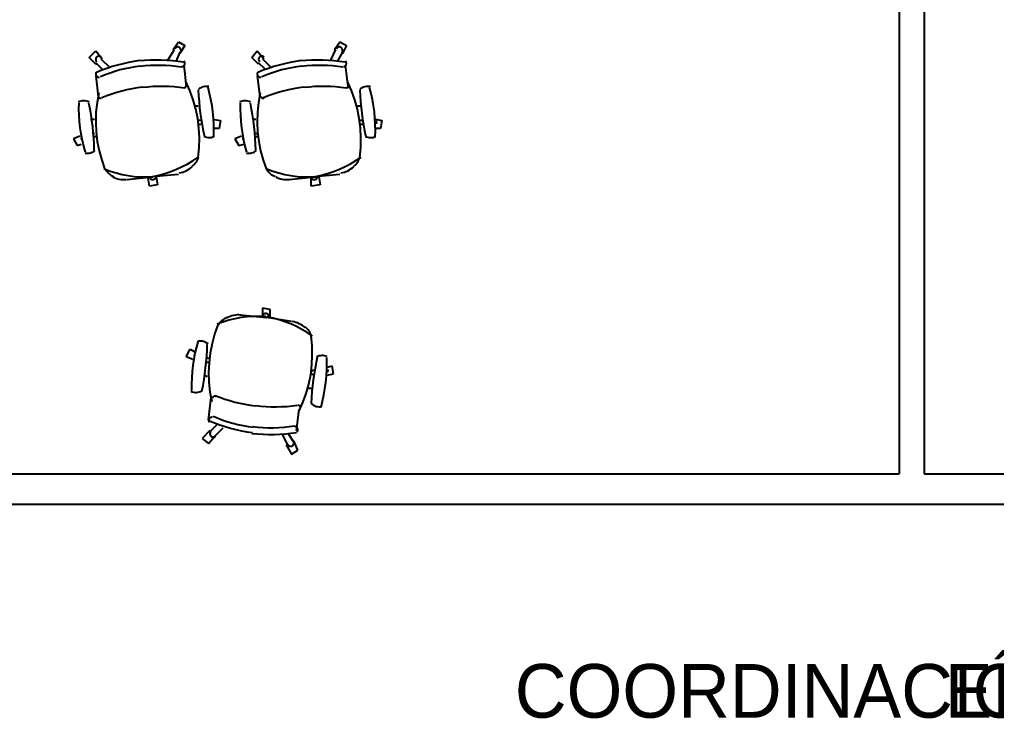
# Model space of a CAD drawing. Header units: metres. Extents: x 0 to 61, y 0 to 90.7.
# Drawn here: x 41.677 to 45.321, y 70.137 to 72.744 of the extents above; entities that cross this region are included whole.
import ezdxf

# ---------------------------------------------------------------- set-up
doc = ezdxf.new("R2010")
doc.units = ezdxf.units.M
for name, color, linetype in [('MURO_REAL', 7, 'Continuous'), ('PUERTA_REAL', 7, 'Continuous'), ('ROTULO_REAL', 7, 'Continuous')]:
    doc.layers.add(name, color=color, linetype=linetype)

msp = doc.modelspace()

# ---------------------------------------------------------------- linework, layer by layer
at = {"layer": 'MURO_REAL'}
for p, q in [((44.9584, 73.2686), (44.9584, 71.0498)), ((44.9584, 73.2686), (44.9584, 71.0498)), ((45.0514, 73.2686), (45.0514, 71.0498)), ((45.0514, 73.2686), (45.0514, 71.0498)), ((41.9363, 72.6024), (41.9608, 72.6269)), ((41.9608, 72.6269), (41.9853, 72.5975)), ((42.2302, 72.5926), (42.2547, 72.6318)), ((42.2498, 72.6318), (42.2694, 72.6612)), ((42.2547, 72.6269), (42.2498, 72.6318)), ((42.2694, 72.6612), (42.2939, 72.6465)), ((42.2939, 72.6465), (42.2743, 72.6171)), ((42.5437, 72.6024), (42.5633, 72.6269)), ((42.5633, 72.6269), (42.5878, 72.5975)), ((42.8376, 72.5926), (42.8571, 72.6318)), ((42.8522, 72.6318), (42.8718, 72.6612)), ((42.8571, 72.6269), (42.8522, 72.6318)), ((42.8718, 72.6612), (42.8963, 72.6465)), ((42.8963, 72.6465), (42.8816, 72.6171)), ((41.9608, 72.578), (41.9363, 72.6024)), ((41.9804, 72.5975), (42.0147, 72.5633)), ((42.2743, 72.622), (42.2596, 72.5878)), ((42.5682, 72.578), (42.5437, 72.6024)), ((42.5829, 72.5975), (42.6171, 72.5633)), ((42.8816, 72.622), (42.862, 72.5878)), ((42.8816, 72.6171), (42.8767, 72.6171)), ((41.9853, 72.5584), (41.9608, 72.5829)), ((41.9657, 72.578), (41.9608, 72.578)), ((42.289, 72.5731), (42.2988, 72.4947)), ((42.5927, 72.5584), (42.5682, 72.5829)), ((42.5682, 72.578), (42.5682, 72.578)), ((42.8914, 72.5731), (42.9012, 72.4947)), ((41.9608, 72.5339), (41.9706, 72.4555)), ((42.5633, 72.5339), (42.5731, 72.4555)), ((42.3429, 72.4212), (42.3331, 72.4212)), ((42.9502, 72.4212), (42.9355, 72.4212)), ((41.9412, 72.3722), (41.9559, 72.3722)), ((42.3967, 72.3722), (42.4261, 72.3673)), ((42.5486, 72.3722), (42.5584, 72.3722)), ((43.0041, 72.3722), (43.0286, 72.3673)), ((42.3527, 72.3673), (42.3429, 72.3673)), ((42.3527, 72.3526), (42.3429, 72.3526)), ((42.4212, 72.338), (42.4016, 72.338)), ((42.4261, 72.3673), (42.4212, 72.338)), ((42.9551, 72.3673), (42.9453, 72.3673)), ((42.96, 72.3526), (42.9502, 72.3526)), ((43.0237, 72.338), (43.0041, 72.338)), ((43.0286, 72.3673), (43.0237, 72.338)), ((41.902, 72.3086), (41.8776, 72.2988)), ((41.8776, 72.2988), (41.8922, 72.2743)), ((41.951, 72.3184), (41.9559, 72.3184)), ((41.951, 72.3037), (41.9608, 72.3086)), ((42.5045, 72.3086), (42.48, 72.2988)), ((42.48, 72.2988), (42.4947, 72.2743)), ((42.5535, 72.3184), (42.5633, 72.3184)), ((42.5535, 72.3037), (42.5633, 72.3086)), ((41.8922, 72.2743), (41.9069, 72.2792)), ((42.4947, 72.2743), (42.5143, 72.2792)), ((42.0784, 72.1469), (42.1714, 72.1567)), ((42.2694, 72.1665), (42.1714, 72.1567)), ((42.1861, 72.1567), (42.191, 72.1273)), ((42.6808, 72.1469), (42.7788, 72.1567)), ((42.8718, 72.1665), (42.7788, 72.1567)), ((42.7935, 72.1567), (42.7984, 72.1273)), ((42.1616, 72.1224), (42.1567, 72.1518)), ((42.191, 72.1273), (42.1616, 72.1224)), ((42.7641, 72.1224), (42.7641, 72.1518)), ((42.7984, 72.1273), (42.7641, 72.1224)), ((42.6122, 71.662), (42.5829, 71.6669)), ((42.5829, 71.6669), (42.5829, 71.6326)), ((42.6122, 71.6326), (42.6122, 71.662)), ((42.4996, 71.6424), (42.5976, 71.6326)), ((42.6906, 71.618), (42.5976, 71.6326)), ((42.2988, 71.4857), (42.3135, 71.5151)), ((42.3135, 71.5151), (42.3282, 71.5053)), ((42.3233, 71.4759), (42.2988, 71.4857)), ((42.3722, 71.4857), (42.382, 71.4808)), ((42.3722, 71.4661), (42.382, 71.4661)), ((42.7739, 71.4367), (42.7641, 71.4318)), ((42.8424, 71.4514), (42.8229, 71.4465)), ((42.8473, 71.422), (42.8424, 71.4514)), ((42.3673, 71.4171), (42.3771, 71.4122)), ((42.7739, 71.4171), (42.7641, 71.422)), ((42.8229, 71.4171), (42.8473, 71.422)), ((42.769, 71.3682), (42.7543, 71.3682)), ((42.382, 71.2506), (42.3918, 71.3339)), ((42.7102, 71.2114), (42.72, 71.2898)), ((42.3869, 71.2114), (42.3576, 71.182)), ((42.4114, 71.231), (42.3869, 71.2065)), ((42.3869, 71.2065), (42.3869, 71.2114)), ((42.4016, 71.1869), (42.4359, 71.2212)), ((42.3576, 71.182), (42.382, 71.1624)), ((42.382, 71.1624), (42.4065, 71.1918)), ((42.6563, 71.1967), (42.6759, 71.1576)), ((42.7004, 71.1673), (42.6808, 71.1967)), ((42.7004, 71.1722), (42.6955, 71.1722)), ((42.7151, 71.138), (42.7004, 71.1722)), ((42.6759, 71.1576), (42.671, 71.1576)), ((42.671, 71.1576), (42.6906, 71.1233)), ((42.6906, 71.1233), (42.7151, 71.138)), ((41.5151, 71.0498), (44.9584, 71.0498)), ((45.0514, 71.0498), (48.1176, 71.0498)), ((41.3975, 70.9371), (48.2106, 70.9371))]:
    msp.add_line(p, q, dxfattribs=at)
at = {"layer": 'PUERTA_REAL'}
for points in [[(42.2726, 72.6402), (42.2703, 72.6412), (42.268, 72.6416), (42.2656, 72.6416), (42.2633, 72.6411), (42.2611, 72.6402), (42.2592, 72.6389), (42.2575, 72.6372), (42.2561, 72.6351)], [(42.2778, 72.6237), (42.2787, 72.626), (42.2791, 72.6284), (42.2791, 72.6307), (42.2786, 72.633), (42.2777, 72.6352), (42.2764, 72.6372), (42.2747, 72.6389), (42.2726, 72.6402)], [(42.8751, 72.6402), (42.8728, 72.6412), (42.8704, 72.6416), (42.8681, 72.6416), (42.8658, 72.6411), (42.8636, 72.6402), (42.8616, 72.6389), (42.8599, 72.6372), (42.8586, 72.6351)], [(42.8802, 72.6237), (42.8812, 72.626), (42.8816, 72.6284), (42.8816, 72.6307), (42.8811, 72.633), (42.8802, 72.6352), (42.8789, 72.6372), (42.8772, 72.6389), (42.8751, 72.6402)], [(41.9645, 72.6039), (41.9629, 72.602), (41.9618, 72.5999), (41.9611, 72.5976), (41.9608, 72.5953), (41.961, 72.5929), (41.9617, 72.5906), (41.9627, 72.5885), (41.9643, 72.5866)], [(42.1242, 72.5909), (42.1036, 72.5876), (42.0831, 72.5837), (42.0628, 72.5791), (42.0426, 72.574), (42.0226, 72.5681), (42.0027, 72.5617), (41.9831, 72.5546), (41.9637, 72.5469)], [(41.9818, 72.6036), (41.9799, 72.6052), (41.9778, 72.6064), (41.9756, 72.6071), (41.9732, 72.6073), (41.9709, 72.6072), (41.9686, 72.6065), (41.9665, 72.6054), (41.9645, 72.6039)], [(42.2887, 72.5851), (42.268, 72.5879), (42.2472, 72.5901), (42.2264, 72.5916), (42.2056, 72.5924), (42.1847, 72.5926), (42.1639, 72.5922), (42.1431, 72.5911), (42.1222, 72.5893)], [(42.7267, 72.5909), (42.7061, 72.5876), (42.6856, 72.5837), (42.6652, 72.5791), (42.645, 72.574), (42.625, 72.5681), (42.6052, 72.5617), (42.5855, 72.5546), (42.5661, 72.5469)], [(42.5719, 72.6039), (42.5703, 72.602), (42.5691, 72.5999), (42.5684, 72.5976), (42.5682, 72.5953), (42.5684, 72.5929), (42.569, 72.5906), (42.5701, 72.5885), (42.5716, 72.5866)], [(42.5892, 72.6036), (42.5873, 72.6052), (42.5852, 72.6064), (42.5829, 72.6071), (42.5806, 72.6073), (42.5782, 72.6072), (42.5759, 72.6065), (42.5738, 72.6054), (42.5719, 72.6039)], [(42.8911, 72.5851), (42.8704, 72.5879), (42.8497, 72.5901), (42.8289, 72.5916), (42.808, 72.5924), (42.7872, 72.5926), (42.7663, 72.5922), (42.7455, 72.5911), (42.7247, 72.5893)], [(42.1275, 72.57), (42.1082, 72.5675), (42.0891, 72.5642), (42.0701, 72.5603), (42.0513, 72.5557), (42.0327, 72.5503), (42.0143, 72.5442), (41.9961, 72.5375), (41.9782, 72.53)], [(42.2807, 72.5656), (42.2615, 72.5685), (42.2423, 72.5707), (42.2229, 72.5722), (42.2036, 72.573), (42.1842, 72.573), (42.1648, 72.5723), (42.1455, 72.5708), (42.1262, 72.5686)], [(42.2823, 72.5682), (42.284, 72.5684), (42.2857, 72.5688), (42.2872, 72.5695), (42.2887, 72.5704), (42.29, 72.5715), (42.2912, 72.5728), (42.2922, 72.5742), (42.293, 72.5758)], [(42.293, 72.5758), (42.2935, 72.5774), (42.2938, 72.5791), (42.2939, 72.5808), (42.2937, 72.5825), (42.2933, 72.5842), (42.2926, 72.5858), (42.2918, 72.5873), (42.2907, 72.5887)], [(42.7299, 72.57), (42.7107, 72.5675), (42.6916, 72.5642), (42.6726, 72.5603), (42.6538, 72.5557), (42.6352, 72.5503), (42.6167, 72.5442), (42.5986, 72.5375), (42.5806, 72.53)], [(42.8832, 72.5656), (42.864, 72.5685), (42.8447, 72.5707), (42.8254, 72.5722), (42.806, 72.573), (42.7866, 72.573), (42.7673, 72.5723), (42.7479, 72.5708), (42.7286, 72.5686)], [(42.8847, 72.5682), (42.8864, 72.5684), (42.8881, 72.5688), (42.8897, 72.5695), (42.8912, 72.5704), (42.8925, 72.5715), (42.8936, 72.5728), (42.8946, 72.5742), (42.8954, 72.5758)], [(42.8954, 72.5758), (42.896, 72.5774), (42.8963, 72.5791), (42.8963, 72.5808), (42.8961, 72.5825), (42.8957, 72.5842), (42.8951, 72.5858), (42.8942, 72.5873), (42.8931, 72.5887)], [(41.9623, 72.5471), (41.9616, 72.5455), (41.9611, 72.5438), (41.9608, 72.5421), (41.9608, 72.5404), (41.9611, 72.5387), (41.9615, 72.5371), (41.9622, 72.5355), (41.9632, 72.534)], [(41.9632, 72.534), (41.9643, 72.5326), (41.9656, 72.5315), (41.967, 72.5306), (41.9686, 72.5298), (41.9702, 72.5293), (41.9719, 72.529), (41.9736, 72.529), (41.9754, 72.5292)], [(42.5648, 72.5471), (42.564, 72.5455), (42.5635, 72.5438), (42.5633, 72.5421), (42.5633, 72.5404), (42.5635, 72.5387), (42.564, 72.5371), (42.5647, 72.5355), (42.5656, 72.534)], [(42.5656, 72.534), (42.5668, 72.5326), (42.5681, 72.5315), (42.5695, 72.5306), (42.571, 72.5298), (42.5727, 72.5293), (42.5744, 72.529), (42.5761, 72.529), (42.5778, 72.5292)], [(42.1352, 72.4911), (42.1157, 72.4886), (42.0964, 72.4853), (42.0772, 72.4814), (42.0582, 72.4769), (42.0393, 72.4717), (42.0207, 72.4658), (42.0022, 72.4593), (41.9839, 72.4521)], [(42.2923, 72.4884), (42.2728, 72.491), (42.2533, 72.4929), (42.2338, 72.4941), (42.2142, 72.4947), (42.1947, 72.4945), (42.1751, 72.4937), (42.1556, 72.4922), (42.1361, 72.49)], [(42.2895, 72.49), (42.2904, 72.4899), (42.2913, 72.4898), (42.2922, 72.4898), (42.2931, 72.49), (42.2939, 72.4902), (42.2948, 72.4906), (42.2955, 72.4911), (42.2963, 72.4916)], [(42.2963, 72.4916), (42.2969, 72.4922), (42.2975, 72.493), (42.2979, 72.4937), (42.2983, 72.4945), (42.2986, 72.4954), (42.2987, 72.4963), (42.2988, 72.4972), (42.2987, 72.4981)], [(42.3432, 72.2297), (42.3468, 72.266), (42.3477, 72.3023), (42.3459, 72.3385), (42.3414, 72.3745), (42.3343, 72.41), (42.3246, 72.4449), (42.3122, 72.479), (42.2973, 72.5123)], [(42.3436, 72.4819), (42.3448, 72.4599), (42.3464, 72.438), (42.3485, 72.4161), (42.3511, 72.3943), (42.3541, 72.3726), (42.3577, 72.3509), (42.3617, 72.3293), (42.3662, 72.3077)], [(42.3834, 72.4939), (42.3781, 72.4946), (42.3727, 72.4947), (42.3675, 72.4941), (42.3623, 72.493), (42.3573, 72.4913), (42.3525, 72.4891), (42.348, 72.4863), (42.3438, 72.4829)], [(42.4011, 72.3059), (42.4016, 72.3293), (42.4012, 72.3527), (42.3999, 72.376), (42.3978, 72.3992), (42.3947, 72.4224), (42.3907, 72.4454), (42.3859, 72.4682), (42.3802, 72.4909)], [(42.7376, 72.4911), (42.7182, 72.4886), (42.6989, 72.4853), (42.6797, 72.4814), (42.6606, 72.4769), (42.6418, 72.4717), (42.6231, 72.4658), (42.6046, 72.4593), (42.5864, 72.4521)], [(42.8947, 72.4884), (42.8753, 72.491), (42.8558, 72.4929), (42.8362, 72.4941), (42.8167, 72.4947), (42.7971, 72.4945), (42.7776, 72.4937), (42.758, 72.4922), (42.7385, 72.49)], [(42.8969, 72.49), (42.8978, 72.4899), (42.8987, 72.4898), (42.8996, 72.4898), (42.9004, 72.49), (42.9013, 72.4902), (42.9021, 72.4906), (42.9029, 72.4911), (42.9036, 72.4916)], [(42.9456, 72.2297), (42.9493, 72.266), (42.9502, 72.3023), (42.9484, 72.3385), (42.9439, 72.3745), (42.9368, 72.41), (42.927, 72.4449), (42.9147, 72.479), (42.8997, 72.5123)], [(42.9036, 72.4916), (42.9043, 72.4922), (42.9048, 72.493), (42.9053, 72.4937), (42.9056, 72.4945), (42.9059, 72.4954), (42.9061, 72.4963), (42.9061, 72.4972), (42.9061, 72.4981)], [(42.9461, 72.4819), (42.9472, 72.4599), (42.9488, 72.438), (42.9509, 72.4161), (42.9535, 72.3943), (42.9566, 72.3726), (42.9601, 72.3509), (42.9641, 72.3293), (42.9686, 72.3077)], [(42.9859, 72.4939), (42.9805, 72.4946), (42.9752, 72.4947), (42.9699, 72.4941), (42.9648, 72.493), (42.9598, 72.4913), (42.955, 72.4891), (42.9504, 72.4863), (42.9462, 72.4829)], [(43.0036, 72.3059), (43.0041, 72.3293), (43.0037, 72.3527), (43.0024, 72.376), (43.0002, 72.3992), (42.9971, 72.4224), (42.9932, 72.4454), (42.9884, 72.4682), (42.9826, 72.4909)], [(41.9723, 72.47), (41.9658, 72.4341), (41.9619, 72.398), (41.9608, 72.3617), (41.9624, 72.3256), (41.9667, 72.2896), (41.9736, 72.254), (41.9832, 72.219), (41.9954, 72.1846)], [(41.9707, 72.4571), (41.9708, 72.4562), (41.9711, 72.4554), (41.9715, 72.4545), (41.9719, 72.4538), (41.9725, 72.4531), (41.9731, 72.4524), (41.9738, 72.4519), (41.9746, 72.4514)], [(41.9746, 72.4514), (41.9754, 72.4511), (41.9763, 72.4508), (41.9772, 72.4507), (41.9781, 72.4506), (41.9789, 72.4507), (41.9798, 72.4509), (41.9807, 72.4511), (41.9815, 72.4515)], [(42.5747, 72.47), (42.5682, 72.4341), (42.5644, 72.398), (42.5633, 72.3617), (42.5649, 72.3256), (42.5691, 72.2896), (42.576, 72.254), (42.5856, 72.219), (42.5978, 72.1846)], [(42.578, 72.4571), (42.5782, 72.4562), (42.5784, 72.4554), (42.5788, 72.4545), (42.5793, 72.4538), (42.5798, 72.4531), (42.5804, 72.4524), (42.5812, 72.4519), (42.5819, 72.4514)], [(42.5819, 72.4514), (42.5828, 72.4511), (42.5836, 72.4508), (42.5845, 72.4507), (42.5854, 72.4506), (42.5863, 72.4507), (42.5872, 72.4509), (42.588, 72.4511), (42.5888, 72.4515)], [(41.936, 72.4354), (41.9311, 72.4377), (41.926, 72.4393), (41.9208, 72.4404), (41.9156, 72.4408), (41.9103, 72.4406), (41.905, 72.4399), (41.8999, 72.4385), (41.8949, 72.4366)], [(41.8973, 72.4334), (41.8972, 72.4101), (41.898, 72.3867), (41.8997, 72.3635), (41.9022, 72.3403), (41.9057, 72.3172), (41.91, 72.2943), (41.9152, 72.2715), (41.9213, 72.2489)], [(41.9556, 72.2569), (41.9548, 72.2789), (41.9536, 72.3008), (41.9518, 72.3227), (41.9496, 72.3446), (41.9469, 72.3664), (41.9437, 72.3881), (41.94, 72.4098), (41.9358, 72.4314)], [(42.5384, 72.4354), (42.5335, 72.4377), (42.5285, 72.4393), (42.5233, 72.4404), (42.518, 72.4408), (42.5127, 72.4406), (42.5075, 72.4399), (42.5023, 72.4385), (42.4973, 72.4366)], [(42.4998, 72.4334), (42.4996, 72.4101), (42.5004, 72.3867), (42.5021, 72.3635), (42.5047, 72.3403), (42.5081, 72.3172), (42.5124, 72.2943), (42.5176, 72.2715), (42.5237, 72.2489)], [(42.5581, 72.2569), (42.5573, 72.2789), (42.556, 72.3008), (42.5543, 72.3227), (42.552, 72.3446), (42.5493, 72.3664), (42.5461, 72.3881), (42.5424, 72.4098), (42.5383, 72.4314)], [(42.4007, 72.3553), (42.4011, 72.3566), (42.4014, 72.3579), (42.4016, 72.3592), (42.4016, 72.3606), (42.4015, 72.3619), (42.4012, 72.3632), (42.4008, 72.3645), (42.4002, 72.3658)], [(43.008, 72.3553), (43.0085, 72.3566), (43.0088, 72.3579), (43.009, 72.3592), (43.009, 72.3606), (43.0088, 72.3619), (43.0085, 72.3632), (43.0081, 72.3645), (43.0075, 72.3658)], [(41.9073, 72.3042), (41.9071, 72.3029), (41.9069, 72.3015), (41.907, 72.3002), (41.9072, 72.2988), (41.9075, 72.2975), (41.908, 72.2963), (41.9086, 72.2951), (41.9093, 72.2939)], [(42.3644, 72.3082), (42.369, 72.3063), (42.3738, 72.3049), (42.3787, 72.304), (42.3836, 72.3037), (42.3885, 72.3038), (42.3935, 72.3045), (42.3983, 72.3058), (42.403, 72.3075)], [(42.5098, 72.3042), (42.5095, 72.3029), (42.5094, 72.3015), (42.5094, 72.3002), (42.5096, 72.2988), (42.51, 72.2975), (42.5104, 72.2963), (42.511, 72.2951), (42.5118, 72.2939)], [(42.9668, 72.3082), (42.9715, 72.3063), (42.9762, 72.3049), (42.9811, 72.304), (42.986, 72.3037), (42.991, 72.3038), (42.9959, 72.3045), (43.0007, 72.3058), (43.0054, 72.3075)], [(41.9212, 72.2455), (41.9262, 72.245), (41.9312, 72.2449), (41.9361, 72.2454), (41.941, 72.2465), (41.9457, 72.248), (41.9502, 72.25), (41.9545, 72.2525), (41.9586, 72.2555)], [(42.1736, 72.159), (42.1963, 72.1639), (42.2188, 72.1699), (42.2408, 72.1772), (42.2624, 72.1857), (42.2835, 72.1953), (42.3041, 72.206), (42.324, 72.2178), (42.3434, 72.2308)], [(42.3208, 72.1965), (42.3248, 72.1999), (42.3285, 72.2036), (42.332, 72.2076), (42.3351, 72.2118), (42.3379, 72.2162), (42.3404, 72.2208), (42.3426, 72.2256), (42.3444, 72.2306)], [(42.5237, 72.2455), (42.5287, 72.245), (42.5337, 72.2449), (42.5386, 72.2454), (42.5434, 72.2465), (42.5481, 72.248), (42.5527, 72.25), (42.557, 72.2525), (42.561, 72.2555)], [(42.7809, 72.159), (42.8037, 72.1639), (42.8261, 72.1699), (42.8481, 72.1772), (42.8697, 72.1857), (42.8908, 72.1953), (42.9114, 72.206), (42.9314, 72.2178), (42.9507, 72.2308)], [(42.9232, 72.1965), (42.9272, 72.1999), (42.931, 72.2036), (42.9344, 72.2076), (42.9376, 72.2118), (42.9404, 72.2162), (42.9429, 72.2208), (42.945, 72.2256), (42.9468, 72.2306)], [(42.2729, 72.1721), (42.2797, 72.1733), (42.2862, 72.1749), (42.2926, 72.1771), (42.2989, 72.1797), (42.3048, 72.1829), (42.3106, 72.1865), (42.316, 72.1905), (42.3211, 72.195)], [(42.8754, 72.1721), (42.8821, 72.1733), (42.8887, 72.1749), (42.8951, 72.1771), (42.9013, 72.1797), (42.9073, 72.1829), (42.913, 72.1865), (42.9184, 72.1905), (42.9236, 72.195)], [(41.9924, 72.1865), (42.0143, 72.1786), (42.0366, 72.1718), (42.0591, 72.1663), (42.0819, 72.1621), (42.1049, 72.159), (42.128, 72.1573), (42.1512, 72.1567), (42.1745, 72.1575)], [(41.9958, 72.1857), (41.9988, 72.1813), (42.002, 72.1771), (42.0055, 72.1732), (42.0093, 72.1696), (42.0134, 72.1663), (42.0177, 72.1633), (42.0222, 72.1606), (42.0269, 72.1582)], [(42.0236, 72.1582), (42.0297, 72.1551), (42.0359, 72.1524), (42.0424, 72.1503), (42.0489, 72.1487), (42.0556, 72.1476), (42.0623, 72.147), (42.0691, 72.147), (42.0759, 72.1475)], [(42.1623, 72.1553), (42.1631, 72.1533), (42.1643, 72.1516), (42.1657, 72.1501), (42.1673, 72.1488), (42.1692, 72.1479), (42.1711, 72.1472), (42.1732, 72.147), (42.1753, 72.147)], [(42.1753, 72.147), (42.1774, 72.1475), (42.1794, 72.1482), (42.1812, 72.1493), (42.1827, 72.1507), (42.184, 72.1523), (42.185, 72.1541), (42.1857, 72.1561), (42.1861, 72.1582)], [(42.5983, 72.1857), (42.6012, 72.1813), (42.6045, 72.1771), (42.608, 72.1732), (42.6118, 72.1696), (42.6158, 72.1663), (42.6201, 72.1633), (42.6247, 72.1606), (42.6294, 72.1582)], [(42.5998, 72.1865), (42.6217, 72.1786), (42.6439, 72.1718), (42.6665, 72.1663), (42.6892, 72.1621), (42.7122, 72.159), (42.7354, 72.1573), (42.7586, 72.1567), (42.7819, 72.1575)], [(42.631, 72.1582), (42.637, 72.1551), (42.6433, 72.1524), (42.6497, 72.1503), (42.6563, 72.1487), (42.6629, 72.1476), (42.6697, 72.147), (42.6764, 72.147), (42.6832, 72.1475)], [(42.7647, 72.1553), (42.7656, 72.1533), (42.7667, 72.1516), (42.7681, 72.1501), (42.7698, 72.1488), (42.7716, 72.1479), (42.7736, 72.1472), (42.7756, 72.147), (42.7778, 72.147)], [(42.7778, 72.147), (42.7799, 72.1475), (42.7818, 72.1482), (42.7836, 72.1493), (42.7851, 72.1507), (42.7864, 72.1523), (42.7875, 72.1541), (42.7882, 72.1561), (42.7885, 72.1582)], [(42.5966, 71.6473), (42.5944, 71.6473), (42.5923, 71.647), (42.5904, 71.6464), (42.5885, 71.6454), (42.5869, 71.6442), (42.5855, 71.6427), (42.5843, 71.6409), (42.5835, 71.639)], [(42.6073, 71.6361), (42.6069, 71.6382), (42.6062, 71.6402), (42.6052, 71.642), (42.6039, 71.6436), (42.6024, 71.645), (42.6006, 71.646), (42.5987, 71.6468), (42.5966, 71.6473)], [(42.5957, 71.6368), (42.5725, 71.6375), (42.5492, 71.637), (42.5261, 71.6352), (42.5031, 71.6322), (42.4803, 71.6279), (42.4578, 71.6224), (42.4355, 71.6157), (42.4137, 71.6078)], [(42.4482, 71.6312), (42.4434, 71.6288), (42.4389, 71.6261), (42.4346, 71.6231), (42.4306, 71.6198), (42.4268, 71.6162), (42.4232, 71.6123), (42.42, 71.6081), (42.4171, 71.6037)], [(42.502, 71.6419), (42.4952, 71.6424), (42.4884, 71.6424), (42.4817, 71.6418), (42.475, 71.6407), (42.4685, 71.6391), (42.4621, 71.637), (42.4558, 71.6343), (42.4498, 71.6312)], [(42.7695, 71.5635), (42.7502, 71.5764), (42.7302, 71.5883), (42.7096, 71.599), (42.6885, 71.6086), (42.6669, 71.6171), (42.6449, 71.6243), (42.6225, 71.6304), (42.5997, 71.6353)], [(42.7423, 71.5944), (42.7372, 71.5988), (42.7318, 71.6029), (42.7261, 71.6065), (42.7201, 71.6096), (42.7139, 71.6123), (42.7075, 71.6145), (42.7009, 71.6161), (42.6942, 71.6173)], [(42.4166, 71.6048), (42.4044, 71.5704), (42.3948, 71.5353), (42.3879, 71.4998), (42.3836, 71.4638), (42.3821, 71.4276), (42.3832, 71.3914), (42.387, 71.3553), (42.3935, 71.3194)], [(42.7656, 71.5637), (42.7638, 71.5686), (42.7617, 71.5734), (42.7592, 71.5781), (42.7563, 71.5825), (42.7532, 71.5867), (42.7497, 71.5906), (42.746, 71.5943), (42.742, 71.5978)], [(42.3425, 71.5454), (42.3364, 71.5228), (42.3312, 71.5), (42.3269, 71.4771), (42.3234, 71.454), (42.3209, 71.4308), (42.3192, 71.4076), (42.3184, 71.3842), (42.3185, 71.3608)], [(42.3798, 71.5339), (42.3757, 71.5369), (42.3714, 71.5394), (42.3669, 71.5414), (42.3622, 71.5429), (42.3574, 71.5439), (42.3524, 71.5444), (42.3475, 71.5444), (42.3425, 71.5438)], [(42.7185, 71.2819), (42.7334, 71.3152), (42.7458, 71.3494), (42.7555, 71.3843), (42.7627, 71.4198), (42.7672, 71.4557), (42.7689, 71.492), (42.768, 71.5283), (42.7644, 71.5646)], [(42.357, 71.358), (42.3612, 71.3796), (42.3649, 71.4013), (42.3681, 71.423), (42.3708, 71.4448), (42.373, 71.4667), (42.3748, 71.4886), (42.3761, 71.5105), (42.3768, 71.5325)], [(42.3306, 71.4955), (42.3298, 71.4943), (42.3292, 71.4931), (42.3287, 71.4918), (42.3284, 71.4905), (42.3282, 71.4892), (42.3282, 71.4879), (42.3283, 71.4865), (42.3285, 71.4852)], [(42.7874, 71.4865), (42.7829, 71.465), (42.7789, 71.4434), (42.7753, 71.4217), (42.7723, 71.4), (42.7697, 71.3781), (42.7676, 71.3563), (42.766, 71.3343), (42.7649, 71.3124)], [(42.8242, 71.4868), (42.8195, 71.4885), (42.8147, 71.4897), (42.8098, 71.4904), (42.8048, 71.4906), (42.7999, 71.4902), (42.795, 71.4894), (42.7902, 71.488), (42.7856, 71.486)], [(42.8014, 71.2985), (42.8071, 71.3212), (42.812, 71.344), (42.8159, 71.367), (42.819, 71.3902), (42.8212, 71.4134), (42.8225, 71.4367), (42.8229, 71.4601), (42.8224, 71.4834)], [(42.8263, 71.4285), (42.8269, 71.4298), (42.8273, 71.4311), (42.8276, 71.4324), (42.8277, 71.4337), (42.8277, 71.4351), (42.8276, 71.4364), (42.8273, 71.4377), (42.8268, 71.439)], [(42.3161, 71.3577), (42.3211, 71.3557), (42.3263, 71.3544), (42.3315, 71.3536), (42.3368, 71.3535), (42.342, 71.3539), (42.3472, 71.355), (42.3523, 71.3566), (42.3572, 71.3588)], [(42.4007, 71.338), (42.3999, 71.3375), (42.3992, 71.3369), (42.3986, 71.3363), (42.398, 71.3356), (42.3976, 71.3348), (42.3972, 71.334), (42.3969, 71.3332), (42.3968, 71.3323)], [(42.4076, 71.3379), (42.4068, 71.3382), (42.4059, 71.3385), (42.4051, 71.3387), (42.4042, 71.3388), (42.4033, 71.3387), (42.4024, 71.3386), (42.4015, 71.3383), (42.4007, 71.338)], [(42.4052, 71.3422), (42.4234, 71.335), (42.4419, 71.3285), (42.4606, 71.3226), (42.4794, 71.3174), (42.4984, 71.3128), (42.5176, 71.3089), (42.5369, 71.3057), (42.5564, 71.3032)], [(42.5573, 71.3042), (42.5768, 71.3021), (42.5963, 71.3006), (42.6159, 71.2997), (42.6355, 71.2996), (42.655, 71.3002), (42.6746, 71.3014), (42.6941, 71.3033), (42.7135, 71.3059)], [(42.7224, 71.3027), (42.7217, 71.3032), (42.7209, 71.3037), (42.7201, 71.304), (42.7192, 71.3043), (42.7183, 71.3044), (42.7174, 71.3045), (42.7165, 71.3044), (42.7157, 71.3042)], [(42.7248, 71.2962), (42.7249, 71.2971), (42.7248, 71.298), (42.7247, 71.2989), (42.7244, 71.2997), (42.7241, 71.3006), (42.7236, 71.3013), (42.723, 71.302), (42.7224, 71.3027)], [(42.765, 71.3114), (42.7692, 71.308), (42.7737, 71.3052), (42.7785, 71.303), (42.7835, 71.3013), (42.7887, 71.3002), (42.794, 71.2996), (42.7993, 71.2997), (42.8046, 71.3004)], [(42.3844, 71.2554), (42.3835, 71.2539), (42.3828, 71.2523), (42.3823, 71.2507), (42.3821, 71.249), (42.3821, 71.2473), (42.3823, 71.2456), (42.3828, 71.2439), (42.3835, 71.2423)], [(42.3966, 71.2602), (42.3949, 71.2604), (42.3931, 71.2604), (42.3914, 71.2601), (42.3898, 71.2596), (42.3883, 71.2588), (42.3868, 71.2579), (42.3855, 71.2567), (42.3844, 71.2554)], [(42.3849, 71.2474), (42.4043, 71.2397), (42.4239, 71.2326), (42.4438, 71.2261), (42.4638, 71.2203), (42.484, 71.2151), (42.5043, 71.2106), (42.5248, 71.2067), (42.5455, 71.2034)], [(42.3994, 71.2643), (42.4173, 71.2568), (42.4355, 71.2501), (42.4539, 71.244), (42.4725, 71.2386), (42.4914, 71.234), (42.5103, 71.23), (42.5295, 71.2268), (42.5487, 71.2243)], [(42.3904, 71.2077), (42.3889, 71.2058), (42.3878, 71.2036), (42.3871, 71.2014), (42.3869, 71.199), (42.3872, 71.1967), (42.3879, 71.1944), (42.389, 71.1923), (42.3906, 71.1904)], [(42.5474, 71.2257), (42.5667, 71.2235), (42.586, 71.222), (42.6054, 71.2213), (42.6248, 71.2213), (42.6442, 71.2221), (42.6635, 71.2236), (42.6828, 71.2258), (42.702, 71.2287)], [(42.7142, 71.2185), (42.7134, 71.2201), (42.7124, 71.2215), (42.7113, 71.2228), (42.7099, 71.2239), (42.7085, 71.2248), (42.7069, 71.2254), (42.7052, 71.2259), (42.7035, 71.2261)], [(42.7119, 71.2056), (42.713, 71.207), (42.7139, 71.2085), (42.7145, 71.2101), (42.7149, 71.2117), (42.7151, 71.2134), (42.715, 71.2152), (42.7147, 71.2169), (42.7142, 71.2185)], [(42.3906, 71.1904), (42.3926, 71.1889), (42.3947, 71.1878), (42.397, 71.1871), (42.3993, 71.1869), (42.4017, 71.1872), (42.4039, 71.1879), (42.4061, 71.189), (42.408, 71.1906)], [(42.5435, 71.2001), (42.5643, 71.1983), (42.5851, 71.1972), (42.606, 71.1967), (42.6268, 71.1969), (42.6476, 71.1978), (42.6684, 71.1993), (42.6892, 71.2015), (42.7099, 71.2043)], [(42.6939, 71.1541), (42.6959, 71.1554), (42.6976, 71.1571), (42.6989, 71.1591), (42.6999, 71.1613), (42.7003, 71.1636), (42.7004, 71.1659), (42.6999, 71.1683), (42.699, 71.1706)], [(42.6773, 71.1592), (42.6787, 71.1571), (42.6804, 71.1554), (42.6824, 71.1541), (42.6845, 71.1532), (42.6868, 71.1527), (42.6892, 71.1527), (42.6916, 71.1531), (42.6939, 71.1541)]]:
    msp.add_lwpolyline(points, dxfattribs=at)

# ---------------------------------------------------------------- texts
at = {"layer": 'ROTULO_REAL'}
for s, p in [('COORDINACIÓN', (43.5241, 70.1403)), ('ENFERMERÍA', (45.1278, 70.1403))]:
    msp.add_text(s, height=0.2, dxfattribs=at).set_placement(p)

doc.saveas('drawing.dxf')
